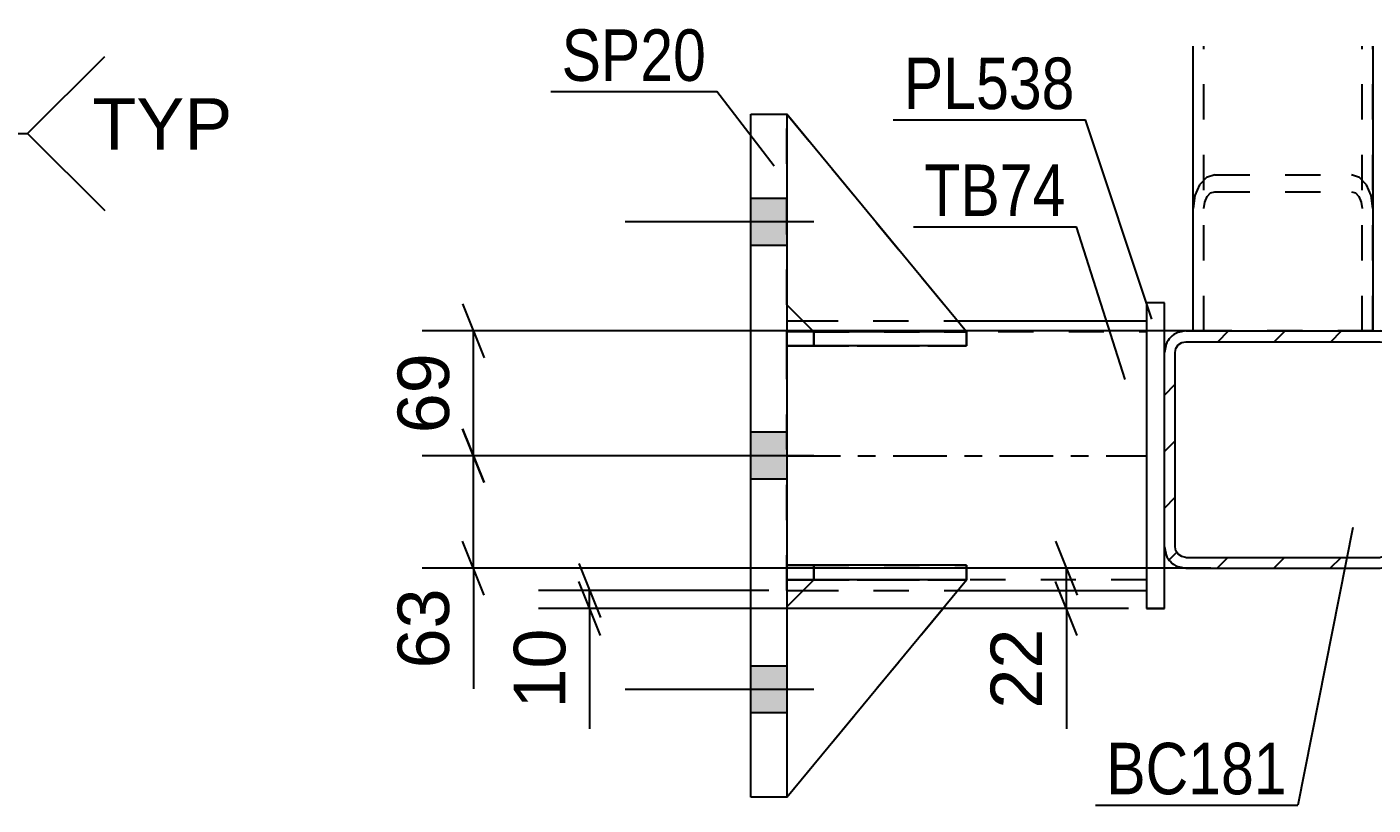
# Model space of a CAD drawing. Header units: millimetres. Extents: x 0 to 841, y 0 to 594.
# Drawn here: x 142.9 to 217.8, y 130.1 to 173.4 of the extents above; entities that cross this region are included whole.
import ezdxf

# ---------------------------------------------------------------- set-up
doc = ezdxf.new("R2010")
doc.units = ezdxf.units.MM
doc.linetypes.add('DXK_LINE_DOT2', pattern=[3.9198, 1.9599, -1.9599])
doc.linetypes.add('DXK_LINE_DOT3', pattern=[5.9187, 2.979, -0.9799, 0.9799, -0.9799])
doc.styles.add('Arial', font='ARIAL.TTF', dxfattribs={"height": 0.2})
doc.styles.add('Arial Narrow', font='ARIALN.TTF', dxfattribs={"height": 0.2})

# ---------------------------------------------------------------- blocks, each defined once
blk = doc.blocks.new('Part-318886728-2535 - 2517')
at = {"color": 2, "linetype": 'Continuous'}
for p, q in [((183.154, 130.58), (183.154, 168.58)), ((183.154, 168.58), (185.154, 168.58)), ((185.154, 168.58), (185.154, 130.58)), ((185.154, 130.58), (183.154, 130.58))]:
    blk.add_line(p, q, dxfattribs=at)
blk = doc.blocks.new('Part-318886728-2523 - 2517')
at = {"color": 2, "linetype": 'Continuous'}
for p, q in [((185.154, 157.08), (186.046, 157.08)), ((194.652, 157.08), (205.154, 157.08)), ((185.154, 142.08), (186.062, 142.08)), ((194.664, 142.08), (205.154, 142.08))]:
    blk.add_line(p, q, dxfattribs=at)
at = {"color": 7, "linetype": 'DXK_LINE_DOT2'}
for p, q in [((185.154, 142.08), (185.154, 157.08)), ((186.046, 157.08), (194.652, 157.08)), ((205.154, 157.08), (205.154, 142.08)), ((185.154, 156.48), (205.154, 156.48)), ((205.154, 142.68), (185.154, 142.68)), ((186.062, 142.08), (194.664, 142.08))]:
    blk.add_line(p, q, dxfattribs=at)
at = {"color": 7, "linetype": 'DXK_LINE_DOT3'}
blk.add_line((185.154, 149.58), (205.154, 149.58), dxfattribs=at)
blk = doc.blocks.new('Part-318886728-2524 - 2517')
at = {"color": 7, "linetype": 'DXK_LINE_DOT2'}
for p, q in [((186.654, 142.672), (185.154, 141.172)), ((185.154, 130.582), (195.154, 142.672)), ((185.154, 141.172), (186.654, 142.672)), ((185.154, 130.582), (195.154, 142.672)), ((195.154, 142.672), (186.654, 142.672)), ((186.654, 142.672), (186.654, 142.672)), ((186.654, 142.672), (195.154, 142.672)), ((195.154, 142.672), (195.154, 142.672)), ((185.154, 141.172), (185.154, 130.582))]:
    blk.add_line(p, q, dxfattribs=at)
blk = doc.blocks.new('Part-318886728-2572 - 2517')
at = {"color": 7, "linetype": 'DXK_LINE_DOT2'}
for p, q in [((185.153, 143.482), (186.653, 143.482)), ((185.154, 143.482), (185.153, 143.482)), ((185.153, 143.482), (185.153, 142.682)), ((195.153, 143.482), (185.154, 143.482)), ((185.154, 143.482), (185.154, 142.682)), ((186.653, 143.482), (195.153, 143.482)), ((186.653, 143.482), (186.653, 142.682)), ((195.153, 143.482), (195.153, 142.682)), ((186.653, 142.682), (185.153, 142.682)), ((185.154, 142.682), (185.153, 142.682)), ((185.154, 142.682), (195.153, 142.682)), ((195.153, 142.682), (186.653, 142.682))]:
    blk.add_line(p, q, dxfattribs=at)
blk = doc.blocks.new('Part-318886728-2525 - 2517')
at = {"color": 2, "linetype": 'Continuous'}
for p, q in [((186.654, 142.672), (185.154, 141.172)), ((185.154, 130.582), (195.154, 142.672)), ((195.154, 142.672), (186.654, 142.672)), ((186.654, 142.672), (186.654, 142.672)), ((195.154, 142.672), (195.154, 142.672))]:
    blk.add_line(p, q, dxfattribs=at)
at = {"color": 7, "linetype": 'DXK_LINE_DOT2'}
for p, q in [((185.154, 141.172), (186.654, 142.672)), ((185.154, 130.582), (195.154, 142.672)), ((186.654, 142.672), (195.154, 142.672)), ((185.154, 141.172), (185.154, 130.582))]:
    blk.add_line(p, q, dxfattribs=at)
blk = doc.blocks.new('Part-318886728-2570 - 2517')
at = {"color": 7, "linetype": 'DXK_LINE_DOT2'}
for p, q in [((185.154, 157.972), (185.154, 168.582)), ((185.154, 168.582), (195.154, 156.472)), ((185.154, 168.582), (195.154, 156.472)), ((186.654, 156.472), (185.154, 157.972)), ((186.654, 156.472), (185.154, 157.972)), ((195.154, 156.472), (186.654, 156.472)), ((186.654, 156.472), (186.654, 156.472)), ((186.654, 156.472), (195.154, 156.472)), ((195.154, 156.472), (195.154, 156.472))]:
    blk.add_line(p, q, dxfattribs=at)
blk = doc.blocks.new('Part-318886728-2571 - 2517')
at = {"color": 2, "linetype": 'Continuous'}
for p, q in [((185.154, 168.582), (185.154, 168.582)), ((185.154, 168.582), (185.154, 168.58)), ((195.154, 156.472), (185.154, 168.582)), ((186.644, 156.482), (185.154, 157.972)), ((193.906, 156.472), (195.154, 156.472)), ((195.154, 156.472), (195.154, 156.472))]:
    blk.add_line(p, q, dxfattribs=at)
at = {"color": 7, "linetype": 'DXK_LINE_DOT2'}
for p, q in [((185.154, 168.582), (195.154, 156.472)), ((185.154, 157.972), (185.154, 168.58)), ((186.654, 156.472), (185.154, 157.972)), ((186.654, 156.472), (186.644, 156.482)), ((195.154, 156.472), (186.654, 156.472)), ((186.654, 156.472), (186.654, 156.472)), ((186.654, 156.472), (193.906, 156.472))]:
    blk.add_line(p, q, dxfattribs=at)
blk = doc.blocks.new('Part-318886728-2573 - 2517')
at = {"color": 7, "linetype": 'DXK_LINE_DOT2'}
for p, q in [((185.153, 156.482), (186.653, 156.482)), ((185.154, 156.482), (185.153, 156.482)), ((185.153, 156.482), (185.153, 155.682)), ((194.92, 156.482), (185.154, 156.482)), ((185.154, 156.482), (185.154, 155.682)), ((186.653, 156.482), (195.153, 156.482)), ((186.653, 156.482), (186.653, 155.682)), ((195.153, 156.482), (195.153, 155.682)), ((186.653, 155.682), (185.153, 155.682)), ((185.154, 155.682), (185.153, 155.682)), ((185.154, 155.682), (195.153, 155.682)), ((195.153, 155.682), (186.653, 155.682))]:
    blk.add_line(p, q, dxfattribs=at)
blk = doc.blocks.new('Part-318886728-2574 - 2517')
at = {"color": 2, "linetype": 'Continuous'}
for p, q in [((185.153, 142.682), (185.153, 143.482)), ((195.153, 143.482), (185.153, 143.482)), ((195.153, 142.682), (195.153, 143.482)), ((195.153, 142.682), (185.153, 142.682)), ((185.153, 142.682), (185.153, 142.682))]:
    blk.add_line(p, q, dxfattribs=at)
at = {"color": 7, "linetype": 'DXK_LINE_DOT2'}
for p, q in [((186.653, 143.482), (185.153, 143.482)), ((186.653, 142.682), (186.653, 143.482)), ((195.153, 143.482), (186.653, 143.482)), ((185.153, 142.682), (186.653, 142.682)), ((186.653, 142.682), (195.153, 142.682))]:
    blk.add_line(p, q, dxfattribs=at)
blk = doc.blocks.new('Part-318886728-2575 - 2517')
at = {"color": 2, "linetype": 'Continuous'}
for p, q in [((185.153, 155.682), (185.153, 156.482)), ((185.153, 156.482), (193.906, 156.482)), ((195.153, 156.482), (195.146, 156.482)), ((195.153, 155.682), (195.153, 156.482)), ((195.153, 155.682), (185.153, 155.682)), ((185.153, 155.682), (185.153, 155.682))]:
    blk.add_line(p, q, dxfattribs=at)
at = {"color": 7, "linetype": 'DXK_LINE_DOT2'}
for p, q in [((186.653, 156.482), (185.153, 156.482)), ((186.653, 155.682), (186.653, 156.482)), ((186.653, 156.482), (195.146, 156.482)), ((185.153, 155.682), (186.653, 155.682)), ((186.653, 155.682), (195.153, 155.682))]:
    blk.add_line(p, q, dxfattribs=at)
blk = doc.blocks.new('Part-318886728-2601 - 2517')
at = {"color": 7, "linetype": 'DXK_LINE_DOT2'}
for p, q in [((207.755, 156.519), (207.755, 172.355)), ((208.355, 156.519), (208.355, 172.355)), ((217.155, 156.519), (217.155, 172.355)), ((217.755, 156.519), (217.755, 172.355)), ((208.496, 165.053), (208.107, 164.65)), ((208.955, 165.195), (208.496, 165.053)), ((208.955, 165.195), (216.555, 165.195)), ((217.014, 165.053), (216.555, 165.195)), ((217.404, 164.65), (217.014, 165.053)), ((207.847, 164.046), (207.755, 163.334)), ((208.107, 164.65), (207.847, 164.046)), ((208.401, 163.69), (208.531, 163.992)), ((208.531, 163.992), (208.726, 164.194)), ((208.726, 164.194), (208.955, 164.265)), ((208.955, 164.265), (216.555, 164.265)), ((216.555, 164.265), (216.785, 164.194)), ((216.785, 164.194), (216.979, 163.992)), ((216.979, 163.992), (217.11, 163.69)), ((217.664, 164.046), (217.404, 164.65)), ((217.755, 163.334), (217.664, 164.046)), ((208.355, 163.334), (208.401, 163.69)), ((217.11, 163.69), (217.155, 163.334)), ((217.755, 156.519), (207.755, 156.519))]:
    blk.add_line(p, q, dxfattribs=at)
blk = doc.blocks.new('Part-318886728-2602 - 2517')
at = {"color": 2, "linetype": 'Continuous'}
for p, q in [((207.755, 156.519), (207.755, 172.355)), ((217.755, 172.355), (217.755, 156.519))]:
    blk.add_line(p, q, dxfattribs=at)
at = {"color": 7, "linetype": 'DXK_LINE_DOT2'}
for p, q in [((208.355, 156.519), (208.355, 172.355)), ((217.155, 156.519), (217.155, 172.355)), ((217.755, 156.519), (207.755, 156.519))]:
    blk.add_line(p, q, dxfattribs=at)
blk = doc.blocks.new('Part-318886728-2610 - 2517')
at = {"color": 2, "linetype": 'Continuous'}
for p, q in [((206.154, 158.082), (205.154, 158.082)), ((205.154, 158.082), (205.154, 141.082)), ((206.154, 141.082), (206.154, 158.082)), ((205.154, 141.082), (206.154, 141.082))]:
    blk.add_line(p, q, dxfattribs=at)
at = {"color": 7, "linetype": 'DXK_LINE_DOT2'}
for p, q in [((206.154, 158.082), (205.154, 158.082)), ((206.154, 141.082), (205.154, 141.082))]:
    blk.add_line(p, q, dxfattribs=at)
blk = doc.blocks.new('Part-318886728-2615 - 2517')
at = {"linetype": 'Continuous'}
h = blk.add_hatch(dxfattribs=at)
h.set_pattern_fill('', scale=0.7, style=0, pattern_type=0)
h.set_pattern_definition([(45, (218.6144, 143.41), (-1.57154, 1.57154), [])])
h.paths.add_polyline_path([(218.155, 143.319), (218.614, 143.41), (219.004, 143.67), (219.264, 144.059), (219.355, 144.519), (219.355, 155.319), (219.264, 155.778), (219.004, 156.167), (218.614, 156.427), (218.155, 156.519), (207.355, 156.519), (206.896, 156.427), (206.507, 156.167), (206.247, 155.778), (206.155, 155.319), (206.155, 144.519), (206.247, 144.059), (206.507, 143.67), (206.896, 143.41), (207.355, 143.319)])
h.paths.add_polyline_path([(207.355, 143.919), (207.126, 143.964), (206.931, 144.094), (206.801, 144.289), (206.755, 144.519), (206.755, 155.319), (206.801, 155.548), (206.931, 155.743), (207.126, 155.873), (207.355, 155.919), (218.155, 155.919), (218.385, 155.873), (218.579, 155.743), (218.71, 155.548), (218.755, 155.319), (218.755, 144.519), (218.71, 144.289), (218.579, 144.094), (218.385, 143.964), (218.155, 143.919)])
at = {"color": 2, "linetype": 'Continuous'}
for p, q in [((207.355, 156.519), (206.896, 156.427)), ((207.355, 156.519), (218.155, 156.519)), ((218.614, 156.427), (218.155, 156.519)), ((206.247, 155.778), (206.155, 155.319)), ((206.931, 155.743), (207.126, 155.873)), ((207.126, 155.873), (207.355, 155.919)), ((207.355, 155.919), (218.155, 155.919)), ((218.155, 155.919), (218.385, 155.873)), ((218.385, 155.873), (218.579, 155.743)), ((219.355, 155.319), (219.264, 155.778)), ((206.155, 144.519), (206.155, 155.319)), ((206.755, 155.319), (206.801, 155.548)), ((206.755, 144.519), (206.755, 155.319)), ((206.801, 155.548), (206.931, 155.743)), ((218.579, 155.743), (218.71, 155.548)), ((218.71, 155.548), (218.755, 155.319)), ((218.755, 144.519), (218.755, 155.319)), ((219.355, 144.519), (219.355, 155.319)), ((206.155, 144.519), (206.247, 144.059)), ((206.801, 144.289), (206.755, 144.519)), ((218.755, 144.519), (218.71, 144.289)), ((219.264, 144.059), (219.355, 144.519)), ((206.931, 144.094), (206.801, 144.289)), ((207.126, 143.964), (206.931, 144.094)), ((207.355, 143.919), (207.126, 143.964)), ((207.355, 143.919), (218.155, 143.919)), ((218.385, 143.964), (218.155, 143.919)), ((218.579, 144.094), (218.385, 143.964)), ((218.71, 144.289), (218.579, 144.094)), ((206.896, 143.41), (207.355, 143.319)), ((207.355, 143.319), (218.155, 143.319)), ((218.155, 143.319), (218.614, 143.41))]:
    blk.add_line(p, q, dxfattribs=at)
for centre, start, end in [((207.355, 155.319), 112.5, 157.5), ((218.155, 155.319), 22.5, 67.5), ((207.355, 144.519), 202.5, 247.5), ((218.155, 144.519), 292.5, 337.5)]:
    blk.add_arc(centre, 1.2, start, end, dxfattribs=at)
blk = doc.blocks.new('Bolt-318886728-2630 - 2517')
at = {"linetype": 'Continuous'}
for points in [[(185.154, 161.28), (185.154, 163.88), (183.154, 163.88), (183.154, 161.28)], [(185.154, 161.28), (185.154, 163.88), (183.154, 163.88), (183.154, 161.28)], [(185.154, 161.28), (185.154, 163.88), (183.154, 163.88), (183.154, 161.28)], [(185.154, 148.28), (185.154, 150.88), (183.154, 150.88), (183.154, 148.28)], [(185.154, 148.28), (185.154, 150.88), (183.154, 150.88), (183.154, 148.28)], [(185.154, 135.28), (185.154, 137.88), (183.154, 137.88), (183.154, 135.28)], [(185.154, 135.28), (185.154, 137.88), (183.154, 137.88), (183.154, 135.28)], [(185.154, 135.28), (185.154, 137.88), (183.154, 137.88), (183.154, 135.28)]]:
    blk.add_hatch(color=1, dxfattribs=at).paths.add_polyline_path(points)
at = {"color": 1, "linetype": 'Continuous'}
for p, q in [((185.154, 163.88), (183.154, 163.88)), ((185.154, 163.88), (183.154, 163.88)), ((185.154, 163.88), (183.154, 163.88)), ((186.654, 162.58), (176.154, 162.58)), ((186.654, 162.58), (176.154, 162.58)), ((186.654, 162.58), (176.154, 162.58)), ((185.154, 161.28), (183.154, 161.28)), ((185.154, 161.28), (183.154, 161.28)), ((185.154, 161.28), (183.154, 161.28)), ((185.154, 150.88), (183.154, 150.88)), ((185.154, 150.88), (183.154, 150.88)), ((186.654, 149.58), (176.154, 149.58)), ((186.654, 149.58), (176.154, 149.58)), ((185.154, 148.28), (183.154, 148.28)), ((185.154, 148.28), (183.154, 148.28)), ((185.154, 137.88), (183.154, 137.88)), ((185.154, 137.88), (183.154, 137.88)), ((185.154, 137.88), (183.154, 137.88)), ((186.654, 136.58), (176.154, 136.58)), ((186.654, 136.58), (176.154, 136.58)), ((186.654, 136.58), (176.154, 136.58)), ((185.154, 135.28), (183.154, 135.28)), ((185.154, 135.28), (183.154, 135.28)), ((185.154, 135.28), (183.154, 135.28))]:
    blk.add_line(p, q, dxfattribs=at)
blk = doc.blocks.new('StraightDimension-318886728-2764 - 2517')
at = {"color": 7, "linetype": 'Continuous'}
for p, q in [((167.118, 151.08), (168.318, 148.08)), ((182.154, 149.58), (164.868, 149.58)), ((167.718, 143.319), (167.718, 149.58)), ((168.318, 141.819), (167.118, 144.819)), ((207.498, 143.319), (164.868, 143.319)), ((167.718, 143.319), (167.718, 136.621)), ((167.718, 143.319), (167.718, 136.621))]:
    blk.add_line(p, q, dxfattribs=at)
at = {"color": 0}
blk.add_wipeout([(166.968, 142.794), (162.768, 142.794), (162.768, 137.146), (166.968, 137.146)], dxfattribs=at)
at = {"color": 3, "style": 'Arial'}
blk.add_text('63', height=2.8652, rotation=90.00021, dxfattribs=at).set_placement((166.368, 137.746))
blk = doc.blocks.new('StraightDimension-318886728-2777 - 2517')
at = {"color": 7, "linetype": 'Continuous'}
for p, q in [((167.118, 158.019), (168.318, 155.019)), ((207.994, 156.519), (164.868, 156.519)), ((167.718, 149.58), (167.718, 156.519)), ((168.318, 148.08), (167.118, 151.08)), ((182.154, 149.58), (164.868, 149.58))]:
    blk.add_line(p, q, dxfattribs=at)
at = {"color": 0}
blk.add_wipeout([(166.968, 155.873), (162.768, 155.873), (162.768, 150.225), (166.968, 150.225)], dxfattribs=at)
at = {"color": 3, "style": 'Arial'}
blk.add_text('69', height=2.8652, rotation=90.00021, dxfattribs=at).set_placement((166.368, 150.825))
blk = doc.blocks.new('StraightDimension-318886728-2742 - 2517')
at = {"color": 7, "linetype": 'Continuous'}
for p, q in [((173.583, 143.58), (174.783, 140.58)), ((174.783, 139.582), (173.583, 142.582)), ((184.154, 142.08), (171.333, 142.08)), ((174.183, 141.082), (174.183, 142.08)), ((204.154, 141.082), (171.333, 141.082)), ((174.183, 141.082), (174.183, 134.385)), ((174.183, 141.082), (174.183, 134.385))]:
    blk.add_line(p, q, dxfattribs=at)
at = {"color": 0}
blk.add_wipeout([(173.433, 140.557), (169.233, 140.557), (169.233, 134.91), (173.433, 134.91)], dxfattribs=at)
at = {"color": 3, "style": 'Arial'}
blk.add_text('10', height=2.8652, rotation=90.00021, dxfattribs=at).set_placement((172.833, 135.51))
blk = doc.blocks.new('StraightDimension-318886728-2753 - 2517')
at = {"color": 7, "linetype": 'Continuous'}
for p, q in [((200.104, 144.819), (201.304, 141.819)), ((208.747, 143.319), (197.854, 143.319)), ((200.704, 141.082), (200.704, 143.319)), ((201.304, 139.582), (200.104, 142.582)), ((204.154, 141.082), (197.854, 141.082)), ((200.704, 141.082), (200.704, 134.385)), ((200.704, 141.082), (200.704, 134.385))]:
    blk.add_line(p, q, dxfattribs=at)
at = {"color": 0}
blk.add_wipeout([(199.954, 140.557), (195.754, 140.557), (195.754, 134.91), (199.954, 134.91)], dxfattribs=at)
at = {"color": 3, "style": 'Arial'}
blk.add_text('22', height=2.8652, rotation=90.00021, dxfattribs=at).set_placement((199.354, 135.51))
blk = doc.blocks.new('StraightDimension-318886728-2805 - 2517')
at = {"color": 7, "linetype": 'Continuous'}
for p, q in [((258.765, 158.019), (259.965, 155.019)), ((217.45, 156.519), (261.765, 156.519)), ((259.365, 149.58), (259.365, 156.519)), ((259.965, 148.08), (258.765, 151.08)), ((241.357, 149.58), (261.765, 149.58))]:
    blk.add_line(p, q, dxfattribs=at)
at = {"color": 0}
blk.add_wipeout([(258.615, 155.873), (254.415, 155.873), (254.415, 150.225), (258.615, 150.225)], dxfattribs=at)
at = {"color": 3, "style": 'Arial'}
blk.add_text('69', height=2.8652, rotation=90.00021, dxfattribs=at).set_placement((258.015, 150.825))
blk = doc.blocks.new('Mark-318886728-2519 - 2517')
at = {"color": 30, "linetype": 'Continuous'}
for p in [(192.206, 162.315), (203.968, 153.814)]:
    blk.add_line(p, (201.26, 162.315), dxfattribs=at)
at = {"color": 0}
blk.add_wipeout([(200.66, 162.915), (200.66, 165.915), (192.806, 165.915), (192.806, 162.915)], dxfattribs=at)
blk.add_wipeout([(200.66, 162.915), (200.66, 165.915), (192.806, 165.915), (192.806, 162.915)], dxfattribs=at)
at = {"color": 3, "style": 'Arial Narrow'}
blk.add_text('TB74', height=2.8633, dxfattribs=at).set_placement((192.806, 162.915))
blk = doc.blocks.new('Mark-318886728-2606 - 2517')
at = {"color": 30, "linetype": 'Continuous'}
for p in [(191.067, 168.261), (205.454, 157.172)]:
    blk.add_line(p, (201.771, 168.261), dxfattribs=at)
at = {"color": 0}
blk.add_wipeout([(201.171, 168.861), (201.171, 171.861), (191.667, 171.861), (191.667, 168.861)], dxfattribs=at)
blk.add_wipeout([(201.171, 168.861), (201.171, 171.861), (191.667, 171.861), (191.667, 168.861)], dxfattribs=at)
at = {"color": 3, "style": 'Arial Narrow'}
blk.add_text('PL538', height=2.8633, dxfattribs=at).set_placement((191.667, 168.861))
blk = doc.blocks.new('Mark-318886728-2531 - 2517')
at = {"color": 30, "linetype": 'Continuous'}
for p in [(172.029, 169.83), (184.45, 165.681)]:
    blk.add_line(p, (181.268, 169.83), dxfattribs=at)
at = {"color": 0}
blk.add_wipeout([(180.668, 170.43), (180.668, 173.43), (172.629, 173.43), (172.629, 170.43)], dxfattribs=at)
blk.add_wipeout([(180.668, 170.43), (180.668, 173.43), (172.629, 173.43), (172.629, 170.43)], dxfattribs=at)
at = {"color": 3, "style": 'Arial Narrow'}
blk.add_text('SP20', height=2.8633, dxfattribs=at).set_placement((172.629, 170.43))
blk = doc.blocks.new('Mark-318886728-2611 - 2517')
at = {"color": 30, "linetype": 'Continuous'}
for p in [(216.646, 145.584), (202.326, 130.146)]:
    blk.add_line(p, (213.574, 130.146), dxfattribs=at)
at = {"color": 0}
blk.add_wipeout([(212.974, 130.746), (212.974, 133.746), (202.926, 133.746), (202.926, 130.746)], dxfattribs=at)
blk.add_wipeout([(212.974, 130.746), (212.974, 133.746), (202.926, 133.746), (202.926, 130.746)], dxfattribs=at)
at = {"color": 3, "style": 'Arial Narrow'}
blk.add_text('BC181', height=2.8633, dxfattribs=at).set_placement((202.926, 130.746))
blk = doc.blocks.new('WeldMark-318886728-3304 - 3089')
at = {"linetype": 'Continuous'}
blk.add_hatch(color=30, dxfattribs=at).paths.add_polyline_path([(121.776, 157.302), (118.935, 156.081), (120.867, 158.495)])
at = {"color": 30, "linetype": 'Continuous'}
for p, q in [((118.935, 156.081), (133.926, 167.499)), ((133.926, 167.499), (142.926, 167.499))]:
    blk.add_line(p, q, dxfattribs=at)
at = {"color": 3, "linetype": 'Continuous'}
for q in [(141.64, 163.213), (138.211, 163.213)]:
    blk.add_line((138.211, 167.499), q, dxfattribs=at)
for start, end in [(90, 270), (270, 90)]:
    blk.add_arc((133.926, 167.499), 1.5, start, end, dxfattribs=at)
at = {"color": 0, "linetype": 'Continuous'}
blk.add_wipeout([(154.301, 166.599), (154.301, 169.599), (146.526, 169.599), (146.526, 166.599)], dxfattribs=at)
blk.add_wipeout([(154.301, 166.599), (154.301, 169.599), (146.526, 169.599), (146.526, 166.599)], dxfattribs=at)
at = {"color": 3, "linetype": 'Continuous'}
for q in [(147.211, 171.785), (147.211, 163.213)]:
    blk.add_line((142.926, 167.499), q, dxfattribs=at)
at = {"color": 3, "linetype": 'Continuous', "style": 'Arial'}
blk.add_text('TYP', height=2.8652, dxfattribs=at).set_placement((146.526, 166.599))

msp = doc.modelspace()

# ---------------------------------------------------------------- block references
for name in ['Part-318886728-2601 - 2517', 'Part-318886728-2602 - 2517', 'WeldMark-318886728-3304 - 3089', 'Part-318886728-2535 - 2517', 'Part-318886728-2570 - 2517', 'Part-318886728-2571 - 2517', 'Bolt-318886728-2630 - 2517', 'Part-318886728-2610 - 2517', 'Part-318886728-2523 - 2517', 'Part-318886728-2615 - 2517', 'Part-318886728-2573 - 2517', 'Part-318886728-2575 - 2517', 'Part-318886728-2572 - 2517', 'Part-318886728-2574 - 2517', 'Part-318886728-2524 - 2517', 'Part-318886728-2525 - 2517']:
    msp.add_blockref(name, (0, 0))

# ---------------------------------------------------------------- next in the draw order: block references
for name in ['Mark-318886728-2531 - 2517', 'StraightDimension-318886728-2805 - 2517', 'StraightDimension-318886728-2764 - 2517']:
    msp.add_blockref(name, (0, 0))

# ---------------------------------------------------------------- next in the draw order: block references
for name in ['StraightDimension-318886728-2777 - 2517', 'StraightDimension-318886728-2742 - 2517']:
    msp.add_blockref(name, (0, 0))

# ---------------------------------------------------------------- next in the draw order: block references
for name in ['Mark-318886728-2519 - 2517', 'StraightDimension-318886728-2753 - 2517']:
    msp.add_blockref(name, (0, 0))

# ---------------------------------------------------------------- next in the draw order: block references
for name in ['Mark-318886728-2606 - 2517', 'Mark-318886728-2611 - 2517']:
    msp.add_blockref(name, (0, 0))

doc.saveas('drawing.dxf')
